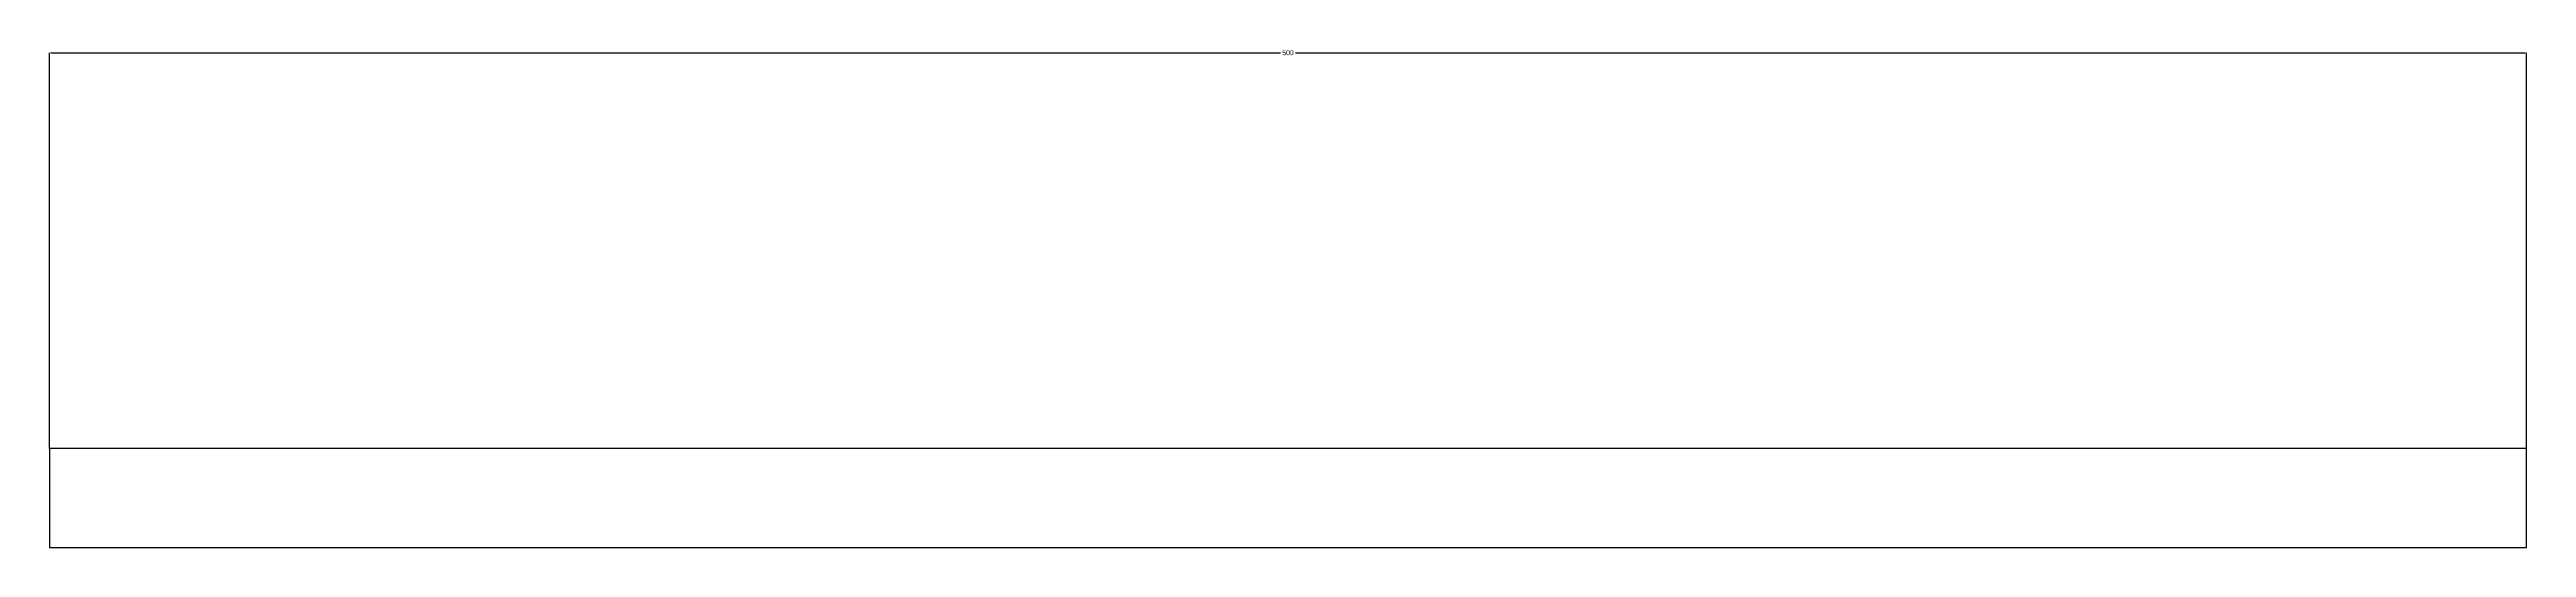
# Model space of a CAD drawing. Header units: metres. Extents: x 0 to 500, y 0 to 101.
import ezdxf

# ---------------------------------------------------------------- set-up
doc = ezdxf.new("R2010")
doc.units = ezdxf.units.M
doc.layers.add('DIMENSIONS', color=1, linetype='Continuous')
doc.layers.add('WALLS', color=7, linetype='Continuous')
doc.dimstyles.get("Standard").update_dxf_attribs({"dimtxt": 2.5, "dimasz": 2.5, "dimexe": 1.25, "dimexo": 0.625, "dimtad": 1, "dimcen": 2.5, "dimazin": 3, "dimtfac": 1, "dimtmove": 0, "dimatfit": 3})

# ---------------------------------------------------------------- blocks, each defined once
blk = doc.blocks.new('_CLOSEDFILLED')
at = {"color": 0, "linetype": 'BYBLOCK'}
blk.add_solid([(-1, 0.2), (0, 0), (-1, -0.2)], dxfattribs=at)
blk = doc.blocks.new('*D1')
for p, q in [((0, 20), (0, 100)), ((0.25, 100), (248.5, 100)), ((251.5, 100), (499.75, 100)), ((500, 20), (500, 100))]:
    blk.add_line(p, q)
at = {"layer": 'Defpoints'}
for p in [(0, 100), (0, 20), (500, 20)]:
    blk.add_point(p, dxfattribs=at)
at = {"layer": 'DIMENSIONS', "xscale": 0.25, "yscale": 0.25, "rotation": 180}
blk.add_blockref('_CLOSEDFILLED', (0, 100), dxfattribs=at)
at = {"layer": 'DIMENSIONS', "xscale": 0.25, "yscale": 0.25}
blk.add_blockref('_CLOSEDFILLED', (500, 100), dxfattribs=at)
at = {"layer": 'DIMENSIONS', "insert": (250, 100), "char_height": 1, "attachment_point": 5}
blk.add_mtext('500', dxfattribs=at)

msp = doc.modelspace()

# ---------------------------------------------------------------- linework, layer by layer
at = {"layer": 'WALLS'}
msp.add_lwpolyline([(0, 0), (500, 0), (500, 20), (0, 20), (0, 0)], dxfattribs=at)

# ---------------------------------------------------------------- dimensions: what is measured, and where the dimension line sits
at = {"layer": 'DIMENSIONS'}
dim = msp.add_linear_dim(base=(0, 100), p1=(0, 20), p2=(500, 20), dimstyle='Standard', dxfattribs=at)
dim.commit()
dim.dimension.update_dxf_attribs({"geometry": '*D1', "text_midpoint": (250, 100)})

doc.saveas('drawing.dxf')
